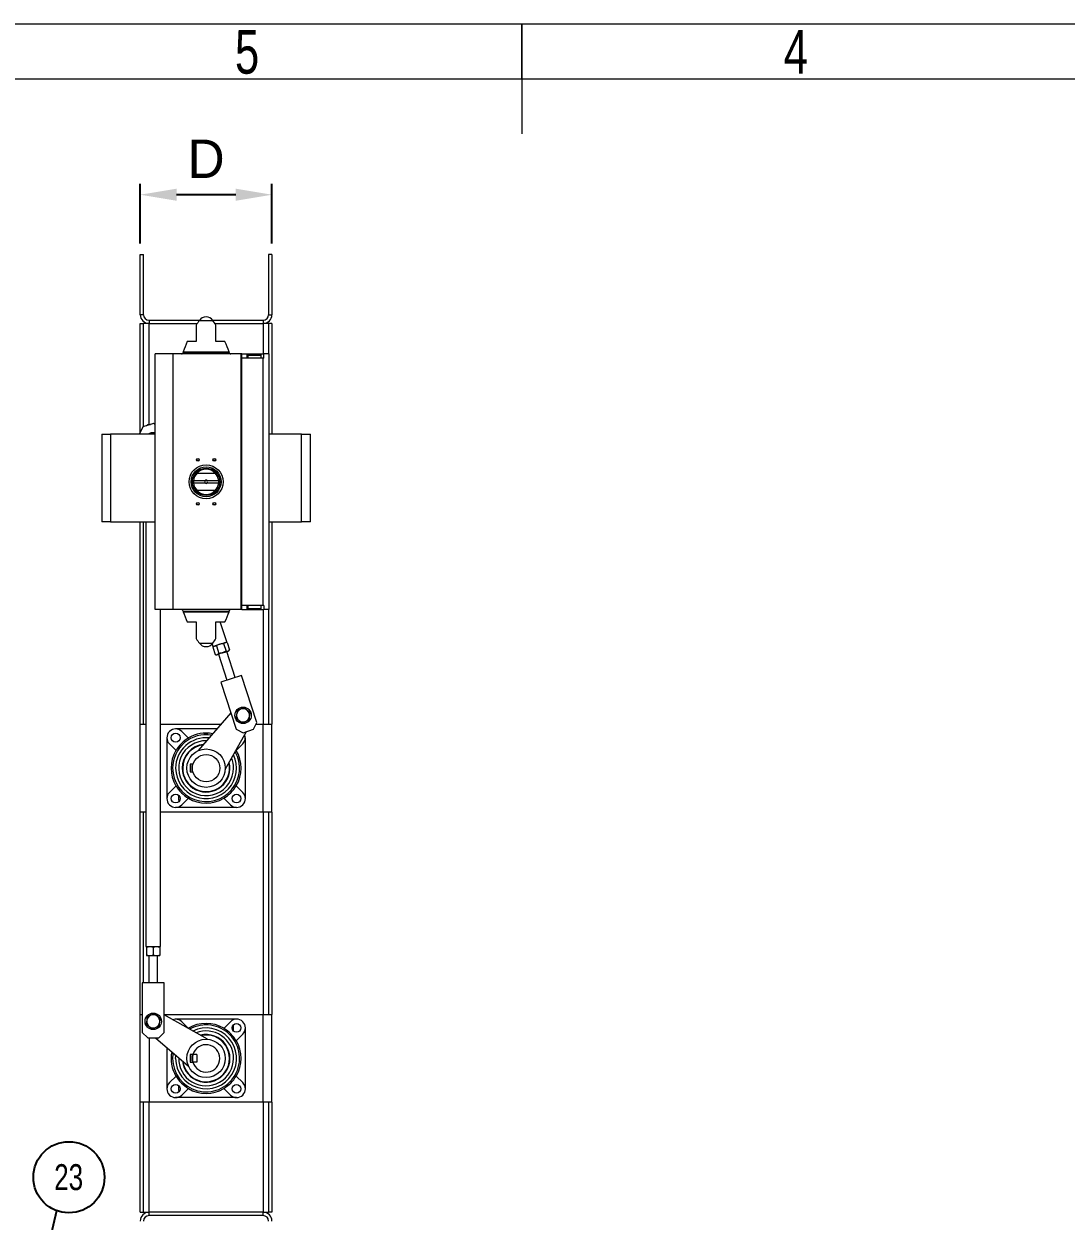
# Model space of a CAD drawing. Header units: millimetres. Extents: x -3124 to 13554, y -5049 to 691.
# Drawn here: x -32 to 1867, y -1491 to 691 of the extents above; entities that cross this region are included whole.
import ezdxf

# ---------------------------------------------------------------- set-up
doc = ezdxf.new("R2010")
doc.units = ezdxf.units.MM
doc.header["$PDSIZE"] = -1
doc.layers.add('SHEET', color=179, linetype='Continuous')
doc.styles.add('SLDTEXTSTYLE0', font='TXT', dxfattribs={"width": 0.75})
doc.dimstyles.new('Copy of ISO-25', dxfattribs={"dimscale": 20, "dimtxt": 3.5, "dimasz": 3.302, "dimexe": 1, "dimexo": 1, "dimgap": 1.524, "dimtad": 1, "dimtih": 1, "dimtoh": 1, "dimlfac": 20, "dimzin": 0, "dimtxsty": 'Standard', "dimcen": 2.5, "dimazin": 0, "dimtfac": 1, "dimtmove": 0, "dimatfit": 3, "dimfxl": 1, "dimtzin": 0, "dimarcsym": 0})
doc.dimstyles.new('SLDDIMSTYLE1', dxfattribs={"dimtxt": 0.18, "dimasz": 3.302, "dimexe": 0, "dimexo": 0.0625, "dimgap": 0, "dimtad": 0, "dimtih": 1, "dimtoh": 1, "dimdec": 0, "dimrnd": 1e-09, "dimzin": 0, "dimdsep": 46, "dimtxsty": 'Standard', "dimsah": 1, "dimcen": 0.09, "dimadec": 0, "dimazin": 0, "dimtfac": 3.302, "dimtdec": 0, "dimtofl": 0, "dimtmove": 0, "dimatfit": 3, "dimfxl": 1, "dimfrac": 2, "dimtolj": 1, "dimtzin": 0, "dimarcsym": 0})

# ---------------------------------------------------------------- blocks, each defined once
blk = doc.blocks.new('*D5')
at = {"color": 0, "lineweight": -2, "transparency": 16777216}
for p, q in [((180.2, 291), (180.2, 399.7)), ((420.2, 291), (420.2, 399.7)), ((354.2, 379.7), (246.3, 379.7))]:
    blk.add_line(p, q, dxfattribs=at)
at = {"color": 0, "transparency": 16777216}
for points in [[(246.3, 390.7), (246.3, 368.7), (180.2, 379.7)], [(354.2, 390.7), (354.2, 368.7), (420.2, 379.7)]]:
    blk.add_solid(points, dxfattribs=at)
at = {"layer": 'Defpoints', "color": 0, "transparency": 16777216}
for p in [(180.2, 379.7), (180.2, 271), (420.2, 271)]:
    blk.add_point(p, dxfattribs=at)
at = {"color": 0, "transparency": 16777216, "insert": (300.2, 445.2), "char_height": 70, "attachment_point": 5}
blk.add_mtext('D', dxfattribs=at)

msp = doc.modelspace()

# ---------------------------------------------------------------- linework, layer by layer
at = {"linetype": 'Continuous', "lineweight": 20}
for p, q in [((-3124.3055, 690.95077), (4875.69418, 690.95077)), ((875.69434, 690.95077), (875.69434, 490.95078)), ((875.69434, 590.95078), (875.69434, 690.95077)), ((-3024.30551, 590.95078), (4775.69418, 590.95078)), ((180.22661, 271.00259), (186.22659, 271.00259)), ((180.22661, 161.00258), (180.22661, 271.00259)), ((186.22659, 161.00258), (186.22659, 271.00259)), ((420.22661, 271.00259), (414.2266, 271.00259)), ((414.2266, 271.00259), (414.2266, 161.00258)), ((420.22661, 271.00259), (420.22661, 161.00258)), ((186.22659, 161.00258), (180.22661, 161.00258)), ((414.2266, 161.00258), (420.22661, 161.00258)), ((180.22661, -53.1476), (180.22661, 145.00267)), ((180.22661, 145.00267), (186.22659, 145.00267)), ((186.22659, -43.23142), (186.22659, 145.00267)), ((196.22664, 145.00267), (186.22659, 145.00267)), ((196.22664, 151.00259), (196.22664, 145.00267)), ((196.22664, 151.00259), (288.28023, 151.00259)), ((196.22664, 145.00267), (284.13747, 145.00267)), ((196.22664, -39.01475), (196.22664, 145.00267)), ((287.99258, 150.61075), (312.46067, 150.61075)), ((312.17299, 151.00259), (404.22661, 151.00259)), ((316.31575, 145.00267), (404.22661, 145.00267)), ((404.22661, 151.00259), (404.22661, 145.00267)), ((414.2266, 145.00267), (404.22661, 145.00267)), ((404.22661, 145.00267), (404.22661, 89.43159)), ((420.22661, 145.00267), (414.2266, 145.00267)), ((414.2266, 145.00267), (414.2266, 89.43159)), ((420.22661, 145.00267), (420.22661, -56.49738)), ((282.22661, 111.93151), (265.84737, 111.93151)), ((334.60585, 111.93151), (318.22662, 111.93151)), ((207.22662, -376.56847), (207.22662, 89.43159)), ((240.22661, 89.43159), (207.22662, 89.43159)), ((240.22661, -376.56847), (240.22661, 89.43159)), ((364.02662, 89.43159), (240.22661, 89.43159)), ((258.22662, 92.2646), (342.22661, 92.2646)), ((258.38433, 93.19658), (342.06892, 93.19658)), ((364.02662, -376.56847), (364.02662, 89.43159)), ((365.22661, 89.43159), (364.02662, 89.43159)), ((365.22661, -376.56847), (365.22661, 89.43159)), ((365.22661, 89.43159), (374.91105, 89.43159)), ((374.91105, 81.83152), (374.91105, 89.43159)), ((375.22663, 89.43159), (374.91105, 89.43159)), ((375.22663, 81.83152), (375.22663, 89.43159)), ((375.22663, 89.43159), (405.22663, 89.43159)), ((376.2616, 87.3316), (376.2616, 81.83152)), ((376.2616, 87.3316), (400.26162, 87.3316)), ((376.76163, 87.83156), (399.76163, 87.83156)), ((400.26162, 81.83152), (400.26162, 87.3316)), ((414.92663, 89.43159), (405.22663, 89.43159)), ((405.22663, 81.83152), (405.22663, 89.43159)), ((414.92663, -376.56847), (414.92663, 89.43159)), ((403.92662, 81.83152), (365.22661, 81.83152)), ((403.92662, -368.9684), (403.92662, 81.83152)), ((405.22663, 81.83152), (403.92662, 81.83152)), ((185.0587, -43.6136), (178.66539, -56.22809)), ((204.06656, -37.39243), (185.0587, -43.6136)), ((193.89431, -39.01475), (191.35683, -41.55223)), ((193.89431, -39.01475), (199.10978, -39.01475)), ((207.22662, -38.99412), (204.06656, -37.39243)), ((110.22662, -56.49738), (110.22662, -216.49734)), ((110.22662, -56.49738), (126.22665, -56.49738)), ((126.22665, -56.49738), (126.22665, -216.49734)), ((207.22662, -56.49738), (126.22665, -56.49738)), ((178.66539, -56.22809), (178.75348, -56.49738)), ((207.30077, -56.49738), (205.71535, -55.27859)), ((474.2266, -56.49738), (414.92663, -56.49738)), ((474.2266, -56.49738), (490.2266, -56.49738)), ((474.2266, -216.49734), (474.2266, -56.49738)), ((490.2266, -216.49734), (490.2266, -56.49738)), ((283.70391, -127.56841), (316.74932, -127.56841)), ((297.99054, -141.56847), (277.31375, -141.56847)), ((277.31375, -145.56841), (297.99054, -145.56841)), ((323.1395, -141.56847), (302.46268, -141.56847)), ((302.46268, -145.56841), (323.1395, -145.56841)), ((316.74932, -159.56847), (283.70391, -159.56847)), ((126.22665, -216.49734), (110.22662, -216.49734)), ((126.22665, -216.49734), (207.22662, -216.49734)), ((180.22661, -585.49729), (180.22661, -216.49734)), ((186.22659, -585.49729), (186.22659, -216.49734)), ((190.54435, -216.49734), (190.54435, -990.64476)), ((414.92663, -216.49734), (474.2266, -216.49734)), ((420.22661, -216.49734), (420.22661, -585.49729)), ((490.2266, -216.49734), (474.2266, -216.49734)), ((403.92662, -368.9684), (365.22661, -368.9684)), ((374.91105, -368.9684), (374.91105, -376.56847)), ((375.22663, -376.56847), (375.22663, -368.9684)), ((376.2616, -368.9684), (376.2616, -374.46836)), ((400.26162, -374.46836), (400.26162, -368.9684)), ((405.22663, -368.9684), (403.92662, -368.9684)), ((405.22663, -368.9684), (405.22663, -376.56847)), ((240.22661, -376.56847), (207.22662, -376.56847)), ((217.24431, -990.64476), (217.24431, -376.56847)), ((364.02662, -376.56847), (240.22661, -376.56847)), ((258.22662, -379.40136), (342.22661, -379.40136)), ((258.38433, -380.33346), (342.06892, -380.33346)), ((365.22661, -376.56847), (364.02662, -376.56847)), ((365.22661, -376.56847), (374.91105, -376.56847)), ((375.22663, -376.56847), (374.91105, -376.56847)), ((375.22663, -376.56847), (405.22663, -376.56847)), ((376.2616, -374.46836), (400.26162, -374.46836)), ((376.76163, -374.96844), (399.76157, -374.96844)), ((404.22661, -376.56847), (404.22661, -585.49729)), ((414.92663, -376.56847), (405.22663, -376.56847)), ((414.2266, -376.56847), (414.2266, -585.49729)), ((265.84737, -399.06839), (282.22661, -399.06839)), ((318.22662, -399.06839), (334.60585, -399.06839)), ((337.89129, -435.50518), (325.96574, -399.06839)), ((338.70597, -436.36635), (336.60827, -435.92516)), ((338.70597, -436.36635), (343.14052, -449.91544)), ((287.99258, -437.74751), (312.46067, -437.74751)), ((311.07975, -439.42264), (312.51584, -443.81038)), ((313.79889, -443.39052), (312.36796, -444.98661)), ((312.36796, -444.98661), (316.80251, -458.5357)), ((318.95245, -442.83155), (323.38701, -456.38064)), ((322.70176, -457.73271), (338.25464, -505.25227)), ((332.12147, -438.52142), (336.55603, -452.07051)), ((353.46089, -500.27528), (337.90804, -452.75572)), ((341.7096, -451.51153), (343.14052, -449.91544)), ((316.80251, -458.5357), (318.90021, -458.9769)), ((364.86558, -496.5426), (326.84995, -508.98495)), ((392.86075, -582.07789), (364.86558, -496.5426)), ((326.84995, -508.98495), (354.84512, -594.52012)), ((345.10158, -564.75022), (285.99237, -633.52253)), ((180.22661, -745.49731), (180.22661, -585.49729)), ((180.22661, -585.49729), (190.54435, -585.49729)), ((217.24431, -585.49729), (327.26963, -585.49729)), ((386.46741, -594.69226), (392.86075, -582.07789)), ((391.12766, -585.49729), (404.22661, -585.49729)), ((404.22661, -745.49731), (404.22661, -585.49729)), ((404.22661, -585.49729), (420.22661, -585.49729)), ((420.22661, -745.49731), (420.22661, -585.49729)), ((228.72661, -609.9973), (228.72661, -720.99735)), ((319.96394, -593.99739), (244.72664, -593.99739)), ((256.04032, -598.68362), (268.08117, -610.72447)), ((335.14146, -667.93718), (373.98578, -598.77744)), ((354.84512, -594.52012), (367.45958, -600.91343)), ((367.45958, -600.91343), (386.46741, -594.69226)), ((371.72661, -720.99735), (371.72661, -609.9973)), ((233.41291, -621.31109), (245.45376, -633.35183)), ((354.99949, -633.35183), (367.04032, -621.31109)), ((354.99949, -633.35183), (354.77747, -632.97656)), ((276.22662, -658.49736), (271.4266, -658.49736)), ((271.4266, -658.49736), (271.4266, -672.49735)), ((271.4266, -672.49735), (276.22662, -672.49735)), ((245.45376, -697.64277), (233.41291, -709.68362)), ((326.07789, -689.09206), (326.08382, -689.09623)), ((354.99949, -697.64277), (367.04032, -709.68362)), ((250.2266, -715.18787), (250.2266, -723.21429)), ((355.72661, -736.99733), (244.72664, -736.99733)), ((256.04032, -732.31103), (268.08117, -720.27018)), ((332.37208, -720.27018), (344.4129, -732.31103)), ((190.54435, -745.49731), (180.22661, -745.49731)), ((180.22661, -1114.49731), (180.22661, -745.49731)), ((186.22659, -1057.04475), (186.22659, -745.49731)), ((404.22661, -745.49731), (217.24431, -745.49731)), ((420.22661, -745.49731), (404.22661, -745.49731)), ((404.22661, -745.49731), (404.22661, -1114.49731)), ((414.2266, -745.49731), (414.2266, -1114.49731)), ((420.22661, -745.49731), (420.22661, -1114.49731)), ((190.54435, -990.64476), (217.24431, -990.64476)), ((191.89434, -991.71651), (191.89434, -1005.97293)), ((203.89436, -991.71651), (203.89436, -1005.97293)), ((215.89433, -991.71651), (215.89433, -1005.97293)), ((191.89434, -1007.04474), (197.89432, -1007.04474)), ((195.89435, -1007.04474), (195.89435, -1057.04475)), ((197.89432, -1007.04474), (209.89435, -1007.04474)), ((209.89435, -1007.04474), (215.89433, -1007.04474)), ((211.89432, -1057.04475), (211.89432, -1007.04474)), ((183.89432, -1057.04475), (183.89432, -1147.04472)), ((223.89434, -1057.04475), (183.89432, -1057.04475)), ((223.89434, -1147.04472), (223.89434, -1057.04475)), ((180.22661, -1274.4973), (180.22661, -1114.49731)), ((180.22661, -1114.49731), (183.89432, -1114.49731)), ((223.89434, -1114.49731), (404.22661, -1114.49731)), ((302.66641, -1159.58247), (223.89434, -1115.33922)), ((355.72661, -1122.99729), (244.72664, -1122.99729)), ((256.04032, -1127.68358), (268.08117, -1139.72444)), ((344.4129, -1127.68358), (332.37208, -1139.72444)), ((404.22661, -1274.4973), (404.22661, -1114.49731)), ((404.22661, -1114.49731), (420.22661, -1114.49731)), ((420.22661, -1274.4973), (420.22661, -1114.49731)), ((183.89432, -1147.04472), (193.89431, -1157.04471)), ((213.89435, -1157.04471), (223.89434, -1147.04472)), ((268.08117, -1139.72444), (267.70584, -1139.94646)), ((350.22662, -1144.80681), (350.22662, -1136.78033)), ((354.99949, -1162.35185), (367.04032, -1150.311)), ((371.72661, -1249.99732), (371.72661, -1138.99732)), ((193.89431, -1157.04471), (213.89435, -1157.04471)), ((196.22664, -1157.04471), (196.22664, -1274.4973)), ((208.11527, -1157.04471), (268.25188, -1208.73159)), ((228.72661, -1174.75999), (228.72661, -1249.99732)), ((276.22662, -1187.49732), (271.4266, -1187.49732)), ((271.4266, -1187.49732), (271.4266, -1201.49732)), ((283.22659, -1187.49732), (276.22662, -1187.49732)), ((283.22659, -1187.49732), (283.22659, -1201.49732)), ((271.4266, -1201.49732), (276.22662, -1201.49732)), ((283.22659, -1201.49732), (276.22662, -1201.49732)), ((245.45376, -1226.64276), (233.41291, -1238.68361)), ((354.99949, -1226.64276), (367.04032, -1238.68361)), ((250.2266, -1244.18783), (250.2266, -1252.21428)), ((256.04032, -1261.31102), (268.08117, -1249.27017)), ((332.37208, -1249.27017), (344.4129, -1261.31102)), ((196.22664, -1274.4973), (180.22661, -1274.4973)), ((180.22661, -1474.9973), (180.22661, -1274.4973)), ((186.22659, -1474.9973), (186.22659, -1274.4973)), ((404.22661, -1274.4973), (196.22664, -1274.4973)), ((196.22664, -1474.9973), (196.22664, -1274.4973)), ((355.72661, -1265.99732), (244.72664, -1265.99732)), ((420.22661, -1274.4973), (404.22661, -1274.4973)), ((404.22661, -1274.4973), (404.22661, -1474.9973)), ((414.2266, -1274.4973), (414.2266, -1474.9973)), ((420.22661, -1274.4973), (420.22661, -1474.9973)), ((180.22661, -1474.9973), (186.22659, -1474.9973)), ((186.22659, -1474.9973), (196.22664, -1474.9973)), ((196.22664, -1480.9973), (196.22664, -1474.9973)), ((404.22661, -1474.9973), (196.22664, -1474.9973)), ((404.22661, -1480.9973), (196.22664, -1480.9973)), ((404.22661, -1480.9973), (404.22661, -1474.9973)), ((404.22661, -1474.9973), (414.2266, -1474.9973)), ((420.22661, -1474.9973), (414.2266, -1474.9973))]:
    msp.add_line(p, q, dxfattribs=at)
at = {"linetype": 'Continuous', "lineweight": 20, "flags": 128}
for points in [[(198.1666, -55.15139), (196.11751, -56.18815), (195.62911, -56.49738)], [(312.51584, -443.81038), (312.55917, -443.79619), (312.9041, -443.6833), (313.58449, -443.46062), (314.58182, -443.13422), (315.8689, -442.71293), (317.4106, -442.20844), (319.16488, -441.63421), (321.08389, -441.00622), (323.11524, -440.34127), (325.20358, -439.65784), (327.29189, -438.97429), (329.32327, -438.30946), (331.24225, -437.68135), (332.99653, -437.10724), (334.53823, -436.60262), (335.82531, -436.18134), (336.82264, -435.85494), (337.50306, -435.63226), (337.84796, -435.51937), (337.89129, -435.50518)], [(330.3049, -455.24422), (328.81631, -455.73142), (327.35316, -456.21029), (325.94053, -456.6727), (324.60256, -457.11056), (323.36218, -457.51658), (322.24057, -457.88363), (321.25695, -458.20561), (320.42815, -458.47681)], [(330.3049, -455.24422), (331.79353, -454.75701), (333.25667, -454.27814), (334.6693, -453.81573), (336.00725, -453.37787), (337.24765, -452.97185), (338.36923, -452.6048), (339.35286, -452.28294), (340.18166, -452.01162)], [(340.18166, -452.01162), (340.84148, -451.79561), (341.321, -451.63873), (341.61202, -451.54348), (341.7096, -451.51153)], [(318.90021, -458.9769), (318.99778, -458.94495), (319.28883, -458.8497), (319.76835, -458.69282), (320.42815, -458.47681)], [(387.17748, -564.71339), (386.83845, -563.42712), (386.03635, -561.22687)], [(250.2266, -723.21429), (250.41299, -725.57147), (250.57994, -726.4507)], [(350.22662, -1136.78033), (350.04027, -1134.4232), (349.87332, -1133.54397)], [(244.74447, -1194.49732), (244.91988, -1190.08926), (245.03975, -1188.78097)], [(250.2266, -1252.21428), (250.41299, -1254.57144), (250.57994, -1255.45067)]]:
    msp.add_lwpolyline(points, dxfattribs=at)
at = {"linetype": 'Continuous', "lineweight": 20}
for centre, radius in [((285.22662, -103.56843), 2.5), ((285.22662, -103.56843), 2.067), ((315.22662, -103.56843), 2.5), ((315.22662, -103.56843), 2.067), ((300.22662, -143.56842), 31), ((300.22662, -143.56842), 27.3), ((300.22662, -143.56842), 25), ((285.22662, -183.56842), 2.5), ((285.22662, -183.56842), 2.067), ((315.22662, -183.56842), 2.5), ((315.22662, -183.56842), 2.067), ((367.63178, -569.29115), 15), ((244.72662, -609.99734), 8), ((300.22662, -665.49734), 35), ((300.22662, -665.49734), 25), ((244.72662, -720.99733), 8), ((355.72662, -720.99733), 8), ((203.89434, -1127.04473), 15), ((355.72662, -1138.99732), 8), ((300.22662, -1194.49731), 35), ((244.72662, -1249.99731), 8), ((355.72662, -1249.99731), 8)]:
    msp.add_circle(centre, radius, dxfattribs=at)
for centre, radius, start, end in [((196.22662, 161.00263), 16, 180, 270), ((196.22662, 161.00263), 10, 180, 270), ((300.22662, 141.93156), 15, 35.35285502, 144.64714498), ((404.22661, 161.00263), 16, 270, 0), ((404.22661, 161.00263), 10, 270, 0), ((475.58151, 17.53036), 229.99999, 144.64714498, 147.21166507), ((124.87173, 17.53036), 229.99999, 32.78835465, 35.35285502), ((475.58151, 17.53036), 229.99999, 155.76752045, 160.79290726), ((124.87173, 17.53036), 229.99999, 19.20709274, 24.23247955), ((255.39362, 92.26457), 2.833, 270, 0.00000209), ((261.05962, 92.26457), 2.833, 160.7929052, 179.99999791), ((339.39362, 92.26457), 2.833, 0.00000209, 19.2070948), ((345.05962, 92.26457), 2.833, 179.99999791, 270), ((376.76161, 87.33157), 0.5, 90, 180), ((399.76161, 87.33157), 0.5, 0, 90), ((203.89434, -69.01477), 15, 77.16453659, 112.44828085), ((300.22662, -143.56842), 23, 135.92079015, 175.01145802), ((300.22662, -143.56842), 23, 44.07920985, 135.92079015), ((300.22662, -143.56842), 23, 4.98854198, 44.07920985), ((300.22662, -143.56842), 23, 175.01145802, 184.98854198), ((300.22662, -143.56842), 23, 184.98854198, 224.07920985), ((300.22662, -143.56842), 2.4585, 125.56027509, 234.43972491), ((300.22662, -143.56842), 3, 41.8103149, 138.1896851), ((300.22662, -143.56842), 3, 221.8103149, 318.1896851), ((300.22662, -143.56842), 2.4585, 54.43972491, 125.56027509), ((300.22662, -143.56842), 2.4585, 234.43972491, 305.56027509), ((300.22662, -143.56842), 2.4585, 305.56027509, 54.43972491), ((300.22662, -143.56842), 23, 315.92079015, 355.01145802), ((300.22662, -143.56842), 23, 355.01145802, 4.98854198), ((300.22662, -143.56842), 23, 224.07920985, 315.92079015), ((255.39362, -379.40141), 2.833, 359.99999791, 90.00000085), ((261.05962, -379.40141), 2.833, 180.00000209, 199.20709271), ((475.58151, -304.66721), 229.99999, 199.20709271, 204.23247955), ((124.87173, -304.66721), 229.99999, 335.76752045, 340.79290729), ((339.39362, -379.40141), 2.833, 340.79290729, 359.99999791), ((345.05962, -379.40141), 2.833, 89.99999915, 180.00000209), ((376.76161, -374.46841), 0.5, 180, 270), ((399.76161, -374.46841), 0.5, 270, 0), ((475.58151, -304.66721), 229.99999, 212.78835465, 215.35285502), ((124.87173, -304.66721), 229.99999, 324.64714498, 327.21166507), ((300.22662, -429.06841), 15, 215.35285502, 270), ((300.22662, -429.06841), 15, 270, 324.64714498), ((367.63178, -569.29115), 12, 112.44828085, 172.44828085), ((367.63178, -569.29115), 12, 52.44828085, 112.44828085), ((367.63178, -569.29115), 12, 352.44828085, 52.44828085), ((367.63178, -569.29115), 12, 172.44828085, 232.44828085), ((367.63178, -569.29115), 12, 232.44828085, 292.44828085), ((367.63178, -569.29115), 12, 292.44828085, 352.44828085), ((244.72662, -609.99734), 16, 45, 225), ((300.22662, -665.49734), 60.98467, 80.57059202, 180), ((300.22662, -665.49734), 55.48215, 84.08629882, 180), ((300.22662, -665.49734), 63.50903, 120.40809331, 149.59190669), ((300.22662, -665.49734), 63.825, 79.03568724, 120.48192165), ((300.23142, -617.94801), 14.6428, 83.36637711, 97.05630919), ((300.22661, -623.79725), 21.09063, 85.78015132, 94.21984868), ((355.72662, -609.99734), 16, 315, 20.01680005), ((300.22662, -665.49734), 50, 88.57325704, 0), ((300.22662, -665.49734), 43.50575, 95.97197447, 180), ((300.22662, -665.49734), 42.70075, 97.12867341, 180), ((300.22662, -665.49734), 63.825, 149.51807835, 210.48192165), ((300.22662, -665.49734), 60.98467, 180, 29.42940798), ((300.22662, -665.49734), 55.48215, 180, 25.91370118), ((300.22662, -665.49734), 50, 0, 21.42674296), ((300.22662, -665.49734), 63.825, 329.51807835, 30.48192165), ((300.22662, -665.49734), 43.50575, 180, 14.02802553), ((300.22662, -665.49734), 42.70075, 180, 12.87132659), ((300.22662, -665.49734), 26.1, 164.44286118, 180), ((300.22662, -665.49734), 26.1, 180, 195.55713882), ((300.22662, -665.49734), 63.50903, 210.40809331, 239.59190669), ((300.22662, -665.49734), 63.50903, 300.40809331, 329.59190669), ((244.72662, -720.99733), 16, 135, 315), ((355.72662, -720.99733), 16, 225, 45), ((300.22662, -665.49734), 63.825, 239.51807835, 300.48192165), ((203.89434, -1127.04473), 12, 172.44828085, 232.44828085), ((203.89434, -1127.04473), 12, 112.44828085, 172.44828085), ((203.89434, -1127.04473), 12, 52.44828085, 112.44828085), ((203.89434, -1127.04473), 12, 292.44828085, 352.44828085), ((203.89434, -1127.04473), 12, 352.44828085, 52.44828085), ((300.22662, -1194.49731), 60.98467, 180, 119.42940798), ((244.72662, -1138.99732), 16, 45, 110.01680005), ((300.22662, -1194.49731), 63.825, 59.51807835, 120.48192165), ((300.23129, -1146.97852), 14.6731, 83.37960208, 97.04112736), ((300.22661, -1152.78974), 21.08312, 85.77864606, 94.22135394), ((355.72662, -1138.99732), 16, 315, 135), ((203.89434, -1127.04473), 12, 232.44828085, 292.44828085), ((300.22662, -1194.49731), 55.48215, 180, 115.91370118), ((300.22662, -1194.49731), 43.50575, 185.97197447, 104.02802553), ((300.22662, -1194.49731), 42.70075, 187.12867341, 102.87132659), ((300.22662, -1194.49731), 50, 0, 111.42674296), ((300.22662, -1194.49731), 63.50903, 30.40809331, 59.59190669), ((300.22662, -1194.49731), 25, 196.26020471, 163.73979529), ((300.22662, -1194.49731), 63.825, 329.51807835, 30.48192165), ((300.22662, -1194.49731), 63.825, 169.03568724, 210.48192165), ((300.22662, -1194.49731), 60.98467, 170.57059202, 180), ((300.22662, -1194.49731), 50, 178.57325704, 0), ((300.22662, -1194.49731), 26.1, 164.44286118, 180), ((300.22662, -1194.49731), 26.1, 180, 195.55713882), ((244.72662, -1249.99731), 16, 135, 315), ((300.22662, -1194.49731), 63.50903, 210.40809331, 239.59190669), ((300.22662, -1194.49731), 63.50903, 300.40809331, 329.59190669), ((355.72662, -1249.99731), 16, 225, 45), ((300.22662, -1194.49731), 63.825, 239.51807835, 300.48192165), ((196.22662, -1490.9973), 16, 90, 180), ((196.22662, -1490.9973), 10, 90, 180), ((404.22661, -1490.9973), 16, 0, 90), ((404.22661, -1490.9973), 10, 0, 90)]:
    msp.add_arc(centre, radius, start, end, dxfattribs=at)
for points, knots in [([(282.22661, 142.08419), (282.22661, 142.0845), (282.22661, 142.16672), (282.22661, 141.90027), (282.22661, 141.24523), (282.22661, 139.93659), (282.22661, 137.89244), (282.22661, 135.2287), (282.22661, 130.89569), (282.22661, 125.33125), (282.22661, 118.5752), (282.22661, 114.14873), (282.22661, 111.93151)], [0, 0, 0, 0, 0.000198, 0.0510331629, 0.103614866, 0.1753603477, 0.2490042105, 0.3486931846, 0.4485047347, 0.6531452613, 0.8262600137, 1, 1, 1, 1]), ([(318.22662, 111.93151), (318.22662, 114.13132), (318.22662, 118.5378), (318.22662, 124.87254), (318.22662, 130.92628), (318.22662, 135.41607), (318.22662, 138.39079), (318.22662, 140.0144), (318.22662, 141.19088), (318.22662, 141.9381), (318.22662, 142.03613), (318.22662, 142.08419)], [0, 0, 0, 0, 0.17245154439, 0.34544149279, 0.5169764698, 0.6903246571, 0.76160554681, 0.83367087551, 0.8889804936, 0.94557956225, 1, 1, 1, 1]), ([(205.71535, -55.27859), (205.2745, -55.46071), (204.30386, -55.8617), (203.30857, -56.27293), (202.76533, -56.49738)], [0, 0, 0, 0, 0.4541853914, 1, 1, 1, 1]), ([(298.79688, -141.56847), (298.54688, -141.56847), (298.27294, -141.56847), (298.01324, -141.56847), (297.99054, -141.56847)], [0, 0, 0, 0, 0.9126187179, 1, 1, 1, 1]), ([(297.99054, -145.56841), (298.20741, -145.56841), (298.46985, -145.56841), (298.74849, -145.56841), (298.79688, -145.56841)], [0, 0, 0, 0, 0.82635931802, 1, 1, 1, 1]), ([(302.46268, -141.56847), (302.2458, -141.56847), (301.98336, -141.56847), (301.70477, -141.56847), (301.65641, -141.56847)], [0, 0, 0, 0, 0.8264027933, 1, 1, 1, 1]), ([(301.65641, -145.56841), (301.90639, -145.56841), (302.1803, -145.56841), (302.43999, -145.56841), (302.46268, -145.56841)], [0, 0, 0, 0, 0.912614253, 1, 1, 1, 1]), ([(282.22661, -399.06839), (282.22661, -401.2682), (282.22661, -405.67469), (282.22661, -412.00942), (282.22661, -418.06316), (282.22661, -422.55295), (282.22661, -425.52767), (282.22661, -427.15129), (282.22661, -428.32776), (282.22661, -429.07498), (282.22661, -429.17301), (282.22661, -429.22107)], [0, 0, 0, 0, 0.17245154439, 0.34544149279, 0.5169764698, 0.6903246571, 0.76160554681, 0.83367087551, 0.8889804936, 0.94557956225, 1, 1, 1, 1]), ([(318.22662, -429.22107), (318.22662, -429.22135), (318.22662, -429.29339), (318.22662, -429.04177), (318.22662, -428.38033), (318.22662, -427.07404), (318.22662, -425.02897), (318.22662, -422.36566), (318.22662, -418.03252), (318.22662, -412.46815), (318.22662, -405.71208), (318.22662, -401.28561), (318.22662, -399.06839)], [0, 0, 0, 0, 0.0001977171, 0.0510329454, 0.1036139743, 0.1753595484, 0.2490050567, 0.3486923463, 0.4485040249, 0.6531448148, 0.82625979, 1, 1, 1, 1]), ([(335.08034, -436.42524), (335.15878, -436.40088), (335.75292, -436.21639), (336.93969, -436.07451), (338.11364, -436.26848), (338.70597, -436.36635)], [0, 0, 0, 0, 0.07007670776, 0.53079448617, 1, 1, 1, 1]), ([(312.36796, -444.98661), (312.80945, -444.52692), (313.70054, -443.59909), (314.78146, -443.12808), (315.32682, -442.89044)], [0, 0, 0, 0, 0.49545670925, 1, 1, 1, 1]), ([(315.32682, -442.89044), (315.40526, -442.86608), (315.99917, -442.68166), (317.18626, -442.53968), (318.36015, -442.73367), (318.95245, -442.83155)], [0, 0, 0, 0, 0.0701040179, 0.5308082659, 1, 1, 1, 1]), ([(325.20358, -439.65784), (324.6098, -439.8689), (322.39945, -440.65457), (320.40854, -441.91195), (318.95245, -442.83155)], [0, 0, 0, 0, 0.2686331904, 1, 1, 1, 1]), ([(320.42815, -458.47681), (320.5058, -458.45007), (321.09376, -458.24758), (322.1351, -457.66018), (322.96717, -456.80974), (323.38701, -456.38064)], [0, 0, 0, 0, 0.07010300584, 0.53080898002, 1, 1, 1, 1]), ([(330.3049, -455.24422), (329.70124, -455.42505), (327.45408, -456.0982), (325.10503, -456.26133), (323.38701, -456.38064)], [0, 0, 0, 0, 0.2686309566, 1, 1, 1, 1]), ([(332.12147, -438.52142), (331.51836, -438.54856), (329.17666, -438.65394), (326.89649, -439.23008), (325.20358, -439.65784)], [0, 0, 0, 0, 0.257551387, 1, 1, 1, 1]), ([(336.55603, -452.07051), (336.05357, -452.40518), (334.10265, -453.70465), (331.92311, -454.58821), (330.3049, -455.24422)], [0, 0, 0, 0, 0.2575497073, 1, 1, 1, 1]), ([(332.12147, -438.52142), (332.56296, -438.06172), (333.45407, -437.13385), (334.53496, -436.66288), (335.08034, -436.42524)], [0, 0, 0, 0, 0.4954404211, 1, 1, 1, 1]), ([(336.55603, -452.07051), (337.18389, -452.18021), (338.45116, -452.40162), (339.60133, -452.14241), (340.18166, -452.01162)], [0, 0, 0, 0, 0.4954418359, 1, 1, 1, 1]), ([(340.18166, -452.01162), (340.25931, -451.98487), (340.84751, -451.7823), (341.88853, -451.19501), (342.72066, -450.34455), (343.14052, -449.91544)], [0, 0, 0, 0, 0.0700756952, 0.5307952001, 1, 1, 1, 1]), ([(316.80251, -458.5357), (317.43037, -458.6454), (318.69759, -458.86682), (319.84781, -458.6076), (320.42815, -458.47681)], [0, 0, 0, 0, 0.49545634103, 1, 1, 1, 1]), ([(356.64637, -560.846), (356.4985, -561.96143), (356.20006, -564.21272), (355.89152, -566.53995), (355.73585, -567.71412)], [0, 0, 0, 0, 0.49545992807, 1, 1, 1, 1]), ([(363.04958, -558.20051), (362.54611, -558.40849), (360.37942, -559.30359), (358.26753, -560.17617), (356.64637, -560.846)], [0, 0, 0, 0, 0.2323648947, 1, 1, 1, 1]), ([(369.45281, -555.55489), (369.01137, -555.73731), (367.75183, -556.2578), (365.61871, -557.13899), (363.90972, -557.84511), (363.04958, -558.20051)], [0, 0, 0, 0, 0.2113672121, 0.6030802211, 1, 1, 1, 1]), ([(374.9455, -559.77753), (374.81529, -559.67743), (373.82931, -558.91952), (371.97036, -557.49039), (370.29711, -556.20399), (369.45281, -555.55489)], [0, 0, 0, 0, 0.0700971968, 0.5307838603, 1, 1, 1, 1]), ([(380.43822, -564.00004), (379.54618, -563.31427), (377.74575, -561.93015), (375.88455, -560.4994), (374.9455, -559.77753)], [0, 0, 0, 0, 0.4954574315, 1, 1, 1, 1]), ([(379.5277, -570.86816), (379.54928, -570.70537), (379.71276, -569.47253), (380.02087, -567.14805), (380.29826, -565.05576), (380.43822, -564.00004)], [0, 0, 0, 0, 0.0700899251, 0.5307898058, 1, 1, 1, 1]), ([(355.73585, -567.71412), (355.71427, -567.87692), (355.55088, -569.10977), (355.24268, -571.43423), (354.96531, -573.52652), (354.82536, -574.58225)], [0, 0, 0, 0, 0.0700894071, 0.5307895444, 1, 1, 1, 1]), ([(354.82536, -574.58225), (355.7174, -575.26801), (357.51783, -576.65212), (359.37901, -578.08288), (360.31805, -578.80476)], [0, 0, 0, 0, 0.4954590914, 1, 1, 1, 1]), ([(360.31805, -578.80476), (360.44826, -578.90489), (361.43411, -579.66302), (363.29323, -581.09195), (364.96648, -582.37831), (365.81076, -583.02739)], [0, 0, 0, 0, 0.07010727893, 0.53079562259, 1, 1, 1, 1]), ([(365.81076, -583.02739), (367.43192, -582.35756), (369.54381, -581.48498), (371.71051, -580.58988), (372.21397, -580.3819)], [0, 0, 0, 0, 0.7676351053, 1, 1, 1, 1]), ([(372.21397, -580.3819), (373.06206, -580.03147), (374.77101, -579.32533), (376.90461, -578.44398), (378.17574, -577.9187), (378.61718, -577.73629)], [0, 0, 0, 0, 0.39137005306, 0.78863243119, 1, 1, 1, 1]), ([(378.61718, -577.73629), (378.76506, -576.6209), (379.06355, -574.36961), (379.37205, -572.04238), (379.5277, -570.86816)], [0, 0, 0, 0, 0.49544390607, 1, 1, 1, 1]), ([(298.68297, -603.43471), (298.5736, -603.42776), (298.19352, -603.40363), (297.66971, -603.34142), (297.29003, -603.23455), (297.241, -603.10044), (297.54136, -602.95581), (298.0689, -602.83722), (298.51132, -602.7836), (298.67469, -602.7638)], [0, 0, 0, 0, 0.0653943299, 0.2272481734, 0.392758357, 0.5614405457, 0.7315613344, 0.9008796748, 1, 1, 1, 1]), ([(298.67469, -602.7638), (298.76208, -602.75537), (299.14232, -602.7187), (299.90212, -602.68217), (300.90973, -602.69064), (301.49629, -602.74003), (301.77854, -602.7638)], [0, 0, 0, 0, 0.0925526504, 0.4027148317, 0.7125860162, 1, 1, 1, 1]), ([(301.77025, -603.43471), (301.58927, -603.44303), (301.10941, -603.4651), (300.22515, -603.4758), (299.34187, -603.46496), (298.86318, -603.44298), (298.68297, -603.43471)], [0, 0, 0, 0, 0.1887866141, 0.5005445268, 0.8119763177, 1, 1, 1, 1]), ([(301.77854, -602.7638), (301.98524, -602.78965), (302.45844, -602.84884), (302.96688, -602.97492), (303.22377, -603.11678), (303.13617, -603.24906), (302.70728, -603.35509), (302.17443, -603.41023), (301.82976, -603.4311), (301.77025, -603.43471)], [0, 0, 0, 0, 0.1266092429, 0.2898333595, 0.4566849305, 0.6261559822, 0.7962769912, 0.9648261836, 1, 1, 1, 1]), ([(191.89434, -991.71651), (192.86877, -991.41695), (194.83545, -990.81235), (196.86855, -990.70096), (197.89432, -990.64476)], [0, 0, 0, 0, 0.4954660361, 1, 1, 1, 1]), ([(191.89434, -991.71651), (191.89434, -991.55472), (191.89434, -990.92653), (191.89434, -990.76482), (191.89434, -990.64476)], [0, 0, 0, 0, 0.257546724, 1, 1, 1, 1]), ([(197.89432, -990.64476), (198.03658, -990.64602), (199.11373, -990.65556), (201.14415, -990.88988), (202.97204, -991.43929), (203.89436, -991.71651)], [0, 0, 0, 0, 0.070098347, 0.5307898791, 1, 1, 1, 1]), ([(203.89436, -991.71651), (204.86878, -991.41695), (206.83549, -990.81233), (208.86856, -990.70096), (209.89435, -990.64476)], [0, 0, 0, 0, 0.49545045613, 1, 1, 1, 1]), ([(209.89435, -990.64476), (210.03658, -990.64602), (211.11369, -990.65556), (213.14423, -990.88988), (214.97205, -991.43929), (215.89433, -991.71651)], [0, 0, 0, 0, 0.07009035, 0.5307848914, 1, 1, 1, 1]), ([(215.89433, -991.71651), (215.89433, -991.55472), (215.89433, -990.92653), (215.89433, -990.76482), (215.89433, -990.64476)], [0, 0, 0, 0, 0.257546724, 1, 1, 1, 1]), ([(191.89434, -1005.97293), (192.86877, -1006.27249), (194.83545, -1006.87708), (196.86855, -1006.98852), (197.89432, -1007.04474)], [0, 0, 0, 0, 0.49546568754, 1, 1, 1, 1]), ([(191.89434, -1005.97293), (191.89434, -1006.13472), (191.89434, -1006.76291), (191.89434, -1006.92465), (191.89434, -1007.04474)], [0, 0, 0, 0, 0.2575464652, 1, 1, 1, 1]), ([(197.89432, -1007.04474), (198.03658, -1007.04346), (199.11372, -1007.03376), (201.14416, -1006.79971), (202.97205, -1006.2502), (203.89436, -1005.97293)], [0, 0, 0, 0, 0.07009836384, 0.53078851489, 1, 1, 1, 1]), ([(203.89436, -1005.97293), (204.86878, -1006.27249), (206.8355, -1006.8771), (208.86856, -1006.98852), (209.89435, -1007.04474)], [0, 0, 0, 0, 0.4954501076, 1, 1, 1, 1]), ([(209.89435, -1007.04474), (210.03658, -1007.04346), (211.11368, -1007.03376), (213.14424, -1006.79971), (214.97205, -1006.2502), (215.89433, -1005.97293)], [0, 0, 0, 0, 0.0700903668, 0.5307835273, 1, 1, 1, 1]), ([(215.89433, -1005.97293), (215.89433, -1006.13472), (215.89433, -1006.76291), (215.89433, -1006.92465), (215.89433, -1007.04474)], [0, 0, 0, 0, 0.2575464652, 1, 1, 1, 1]), ([(191.99841, -1125.46766), (191.97683, -1125.63048), (191.81346, -1126.86333), (191.50523, -1129.18782), (191.22785, -1131.28007), (191.08789, -1132.33579)], [0, 0, 0, 0, 0.0700972324, 0.5307851965, 1, 1, 1, 1]), ([(191.08789, -1132.33579), (191.97993, -1133.02155), (193.78036, -1134.40566), (195.64157, -1135.83646), (196.58064, -1136.55836)], [0, 0, 0, 0, 0.4954570416, 1, 1, 1, 1]), ([(192.90893, -1118.59954), (192.76106, -1119.71496), (192.46262, -1121.96623), (192.15408, -1124.29348), (191.99841, -1125.46766)], [0, 0, 0, 0, 0.49546374991, 1, 1, 1, 1]), ([(199.31214, -1115.95405), (198.80869, -1116.16206), (196.64202, -1117.05726), (194.53011, -1117.92977), (192.90893, -1118.59954)], [0, 0, 0, 0, 0.2323627422, 1, 1, 1, 1]), ([(205.71535, -1113.30849), (205.2739, -1113.49089), (204.01434, -1114.01131), (201.88131, -1114.89254), (200.17229, -1115.59866), (199.31214, -1115.95405)], [0, 0, 0, 0, 0.21136422638, 0.60307604257, 1, 1, 1, 1]), ([(211.20809, -1117.53107), (211.07788, -1117.43097), (210.09189, -1116.67306), (208.23291, -1115.24391), (206.55965, -1113.95757), (205.71535, -1113.30849)], [0, 0, 0, 0, 0.0700965471, 0.53078228519, 1, 1, 1, 1]), ([(216.70078, -1121.7537), (215.80874, -1121.06791), (214.00833, -1119.68378), (212.14714, -1118.25297), (211.20809, -1117.53107)], [0, 0, 0, 0, 0.4954629032, 1, 1, 1, 1]), ([(214.87974, -1135.48989), (215.02761, -1134.37448), (215.32606, -1132.12321), (215.63459, -1129.79596), (215.79026, -1128.62176)], [0, 0, 0, 0, 0.4954554644, 1, 1, 1, 1]), ([(215.79026, -1128.62176), (215.81183, -1128.45895), (215.97521, -1127.2261), (216.28343, -1124.90162), (216.56082, -1122.80939), (216.70078, -1121.7537)], [0, 0, 0, 0, 0.0700978063, 0.53078954197, 1, 1, 1, 1]), ([(298.68297, -1132.43473), (298.5736, -1132.42776), (298.19352, -1132.40355), (297.66971, -1132.3414), (297.29003, -1132.23449), (297.24101, -1132.10051), (297.54135, -1131.95573), (298.0689, -1131.83726), (298.51132, -1131.78363), (298.67469, -1131.76382)], [0, 0, 0, 0, 0.0653949079, 0.2272488513, 0.392759137, 0.5614401721, 0.7315624138, 0.9008796136, 1, 1, 1, 1]), ([(298.67469, -1131.76382), (298.76208, -1131.75537), (299.14232, -1131.71861), (299.90212, -1131.68205), (300.90973, -1131.69061), (301.49629, -1131.74004), (301.77854, -1131.76382)], [0, 0, 0, 0, 0.0925537945, 0.4027156778, 0.7125858972, 1, 1, 1, 1]), ([(301.77025, -1132.43473), (301.58927, -1132.44303), (301.1094, -1132.46502), (300.22515, -1132.47585), (299.34187, -1132.46497), (298.86318, -1132.443), (298.68297, -1132.43473)], [0, 0, 0, 0, 0.1887860073, 0.5005443134, 0.8119762374, 1, 1, 1, 1]), ([(301.77854, -1131.76382), (301.98524, -1131.78969), (302.45843, -1131.84889), (302.96688, -1131.97476), (303.22377, -1132.11678), (303.13617, -1132.24901), (302.70728, -1132.35509), (302.17442, -1132.4101), (301.82976, -1132.4311), (301.77025, -1132.43473)], [0, 0, 0, 0, 0.1266093305, 0.2898310118, 0.4566840457, 0.6261552146, 0.7962763413, 0.9648256504, 1, 1, 1, 1]), ([(196.58064, -1136.55836), (196.71085, -1136.65847), (197.69675, -1137.41648), (199.55577, -1138.84557), (201.22902, -1140.13187), (202.07332, -1140.78093)], [0, 0, 0, 0, 0.07010217398, 0.53078424252, 1, 1, 1, 1]), ([(202.07332, -1140.78093), (203.6945, -1140.11116), (205.80641, -1139.23865), (207.97308, -1138.34345), (208.47653, -1138.13544)], [0, 0, 0, 0, 0.7676372578, 1, 1, 1, 1]), ([(208.47653, -1138.13544), (209.32463, -1137.78504), (211.03362, -1137.07895), (213.16713, -1136.19749), (214.43829, -1135.67228), (214.87974, -1135.48989)], [0, 0, 0, 0, 0.3913656336, 0.7886362027, 1, 1, 1, 1]), ([(276.22662, -1187.49732), (276.20433, -1187.5716), (276.15975, -1187.7201), (275.8522, -1188.87371), (275.50529, -1190.59691), (275.24734, -1192.7969), (275.19907, -1195.17072), (275.36863, -1197.42782), (275.68563, -1199.37165), (276.02696, -1200.80662), (276.2081, -1201.43366), (276.22241, -1201.48282), (276.22662, -1201.49732)], [0, 0, 0, 0, 0.1044709247, 0.2088428675, 0.3158196337, 0.4246644875, 0.5307517284, 0.6339168926, 0.738209099, 0.8460166875, 0.9545785234, 1, 1, 1, 1])]:
    msp.add_open_spline(points, degree=3, knots=knots, dxfattribs=at)
at = {"layer": 'SHEET', "color": 0}
msp.add_circle((50.25951, -1411.14697), 64.80461, dxfattribs=at)

# ---------------------------------------------------------------- texts
at = {"linetype": 'Continuous', "lineweight": 20, "char_height": 79.375, "attachment_point": 2, "style": 'SLDTEXTSTYLE0'}
for s, insert in [('5', (374.8951, 679.72093)), ('4', (1374.89506, 679.72093))]:
    msp.add_mtext(s, dxfattribs=dict(at, insert=insert))
at = {"layer": 'SHEET', "color": 0, "insert": (49.78373, -1387.3346), "char_height": 47.25, "attachment_point": 2, "style": 'SLDTEXTSTYLE0'}
msp.add_mtext('23', dxfattribs=at)

# ---------------------------------------------------------------- dimensions: what is measured, and where the dimension line sits
dim = msp.add_linear_dim(base=(180.22661, 379.72433), p1=(420.22661, 271.00259), p2=(180.22661, 271.00259), text='D', dimstyle='Copy of ISO-25')
dim.commit()
dim.dimension.update_dxf_attribs({"geometry": '*D5', "text_midpoint": (300.22661, 445.20433)})

# ---------------------------------------------------------------- leaders
at = {"layer": 'SHEET', "color": 0}
msp.add_leader([(-75.93144, -1919.15692), (27.98192, -1472.0021)], dimstyle='SLDDIMSTYLE1', override={"dimasz": 20, "dimldrblk": 'Dot'}, dxfattribs=at)

doc.saveas('drawing.dxf')
